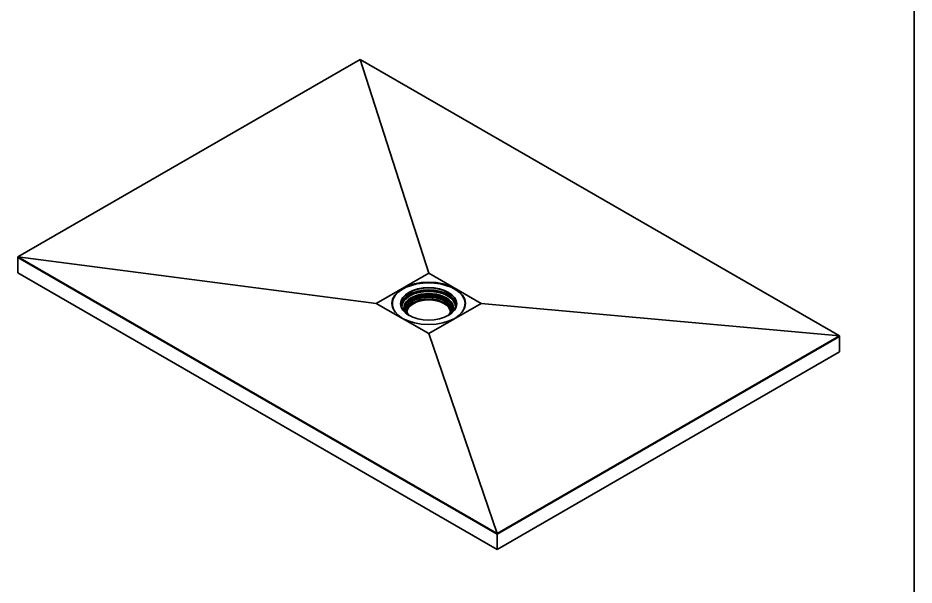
# Model space of a CAD drawing. Header units: millimetres. Extents: x 102 to 3000, y 150 to 4305.
# Drawn here: x 1612 to 3000, y 1082 to 1961 of the extents above; entities that cross this region are included whole.
import ezdxf

# ---------------------------------------------------------------- set-up
doc = ezdxf.new("R2010")
doc.units = ezdxf.units.MM
doc.header["$LTSCALE"] = 15
doc.layers.add('_Sichtbarkanten', color=7, linetype='Continuous', lineweight=35)
doc.layers.add('Rahmen (ISO)', color=7, linetype='Continuous', lineweight=35)

# ---------------------------------------------------------------- blocks, each defined once
blk = doc.blocks.new('Ränder Wedi_hoch')
at = {"layer": 'Rahmen (ISO)'}
blk.add_line((200, 287), (200, 10), dxfattribs=at)

msp = doc.modelspace()

# ---------------------------------------------------------------- linework, layer by layer
at = {"layer": '_Sichtbarkanten'}
for p, q in [((1611.59839873093, 1590.160442988321), (2141.873720021836, 1896.315042480241)), ((2141.884573999349, 1896.30843908919), (2141.873720021836, 1896.315042480241)), ((2141.884573999349, 1896.30843908919), (2884.287813671172, 1467.681728817413)), ((2141.884573999349, 1896.30843908919), (2247.944131188704, 1565.03512892586)), ((1611.552417547964, 1589.390207666058), (1611.59839873093, 1590.160442988321)), ((2354.01453779384, 1160.729502679002), (1611.552417547964, 1589.390207666058)), ((1611.552417547964, 1589.390207666058), (1611.552417547964, 1565.660775782846)), ((1611.609227560542, 1590.153825078123), (1611.59839873093, 1590.160442988321)), ((2354.012467232365, 1161.527114806346), (1611.609227560542, 1590.153825078123)), ((1611.609227560542, 1590.153825078123), (2166.831009446817, 1518.20444625337)), ((2354.01453779384, 1137.00007079579), (1611.552417547964, 1565.660775782846)), ((2166.831009446817, 1518.20444625337), (2247.944131188704, 1565.03512892586)), ((2247.944131188704, 1565.03512892586), (2329.066031784897, 1518.199377779473)), ((2247.95291004301, 1471.368695106984), (2166.831009446817, 1518.20444625337)), ((2191.511020615857, 1516.824074036107), (2191.511020615857, 1517.436446471802)), ((2329.066031784897, 1518.199377779473), (2247.95291004301, 1471.368695106984)), ((2304.386020615857, 1516.824074036106), (2304.386020615857, 1517.436446471802)), ((2884.287813671172, 1467.681728817413), (2329.066031784897, 1518.199377779473)), ((2211.236020615857, 1508.96014578255), (2211.236020615857, 1510.087977243453)), ((2284.661020615857, 1508.96014578255), (2284.661020615857, 1510.087977243453)), ((2354.012467232365, 1161.527114806346), (2247.95291004301, 1471.368695106984)), ((2884.34462368375, 1466.915720526899), (2354.01453779384, 1160.729502679002)), ((2884.298642500785, 1467.675813633933), (2354.023321209879, 1161.521214142013)), ((2884.287813671172, 1467.681728817413), (2884.298642500785, 1467.675813633933)), ((2884.34462368375, 1466.915720526899), (2884.298642500785, 1467.675813633933)), ((2884.34462368375, 1466.915720526899), (2884.34462368375, 1443.186288643687)), ((2884.34462368375, 1443.186288643687), (2354.01453779384, 1137.00007079579)), ((2354.012467232365, 1161.527114806346), (2354.023321209879, 1161.521214142013)), ((2354.01453779384, 1160.729502679002), (2354.023321209879, 1161.521214142013)), ((2354.01453779384, 1160.729502679002), (2354.01453779384, 1137.00007079579))]:
    msp.add_line(p, q, dxfattribs=at)
for centre, major_axis, ratio, start_param, end_param in [((2247.948520615857, 1517.436446471802), (56.43750000000007, -1.769417945496343e-13), 0.5773502691896266, 5.85564652248479, 9.852316745464144), ((2247.948520615857, 1517.130260253954), (-43.08750000000005, 1.353084311261909e-13), 0.5773502691896265, 2.360536686612998, 7.064241274156385), ((2247.948520615857, 1514.068398075475), (41.81250000000005, -1.316655118266397e-13), 0.5773502691896267, 6.101523588282064, 9.6064396796669), ((2247.948520615857, 1513.762211857628), (-41.43750000000004, 1.238592561847441e-13), 0.5773502691896265, 2.921742639459177, 6.503035321310212), ((2247.948520615857, 1514.068398075475), (43.08750000000003, -1.347880140833979e-13), 0.5773502691896266, 0.0615799722736451, 3.080012681316138), ((2247.948520615857, 1511.279748214461), (38.43750000000001, -1.186550857568136e-13), 0.5773502691896266, 5.920464306779045, 9.78749896116993), ((2247.948520615857, 1512.843653204084), (41.43750000000005, -1.275672276146445e-13), 0.5773502691896265, 0.01919864854967126, 3.122394005040133), ((2247.948520615857, 1510.087977243453), (36.71250000000003, -1.144917494144692e-13), 0.5773502691896266, 5.869595892154507, 9.838367375794457), ((2247.948520615857, 1509.131414835091), (34.87755015066354, -1.11369247157711e-13), 0.5773502691896267, 5.800997883883916, 9.906965384065058), ((2247.948520615857, 1509.859391151583), (38.43749999999996, -1.204765454065893e-13), 0.5773502691896267, 0.03200716355504628, 3.109585490034758), ((2247.948520615857, 1508.067148205656), (34.12500000000002, -1.030425744730224e-13), 0.5773502691896266, 5.887174682716185, 9.820788585232775), ((2247.948520615857, 1515.599329164715), (-56.99999999999946, 4.163336342344337e-15), 0.5773502691896256, 6.077930574986193, 6.243632839828015), ((2247.948520615857, 1516.824074036107), (-56.43749999999999, 6.298437519131009e-14), 0.5773502691896268, 1.317338646320838e-14, 0.217443600232266), ((2247.948520615857, 1505.188997757886), (34.12499999999999, -1.051242426441945e-13), 0.5773502691896266, 0.07310690340318553, 3.068485750186619), ((2247.948520615857, 1504.423532213267), (-33.75, -2.862293735361732e-15), 0.5773502691896257, 3.175343437729438, 6.249434523039954), ((2247.948520615857, 1503.994871508279), (33.75, -6.505213034913026e-16), 0.5773502691896256, 0.05105555707675753, 3.090537096513049), ((2247.948520615857, 1516.824074036107), (56.4375000000007, -3.351485755587191e-13), 0.5773502691896268, 6.065741706947313, 6.283185307179588), ((2247.948520615857, 1515.599329164715), (57.00000000000041, -1.561251128379126e-15), 0.5773502691896258, 0.03955246735157916, 0.205254732193414), ((2247.948520615857, 1508.96014578255), (-36.71249999999999, 1.112074827482744e-13), 0.5773502691896266, 1.902412249800327e-14, 0.301425865604291), ((2247.948520615857, 1508.96014578255), (36.71250000000045, -1.249000902703302e-13), 0.5773502691896266, 5.981759441575309, 6.283185307179592)]:
    msp.add_ellipse(centre, major_axis=major_axis, ratio=ratio, start_param=start_param, end_param=end_param, dxfattribs=at)
for centre, major_axis, ratio in [((2247.948520615857, 1518.201912016422), (57.00000000000001, -3.401445791695324e-12), 0.5773502691896256), ((2247.948520615857, 1517.436446471802), (43.46250000000008, -1.311450947838466e-13), 0.5773502691896266)]:
    msp.add_ellipse(centre, major_axis=major_axis, ratio=ratio, dxfattribs=at)

# ---------------------------------------------------------------- block references
at = {"xscale": 15, "yscale": 15, "zscale": 15}
msp.add_blockref('Ränder Wedi_hoch', (0, 0), dxfattribs=at)

doc.saveas('drawing.dxf')
